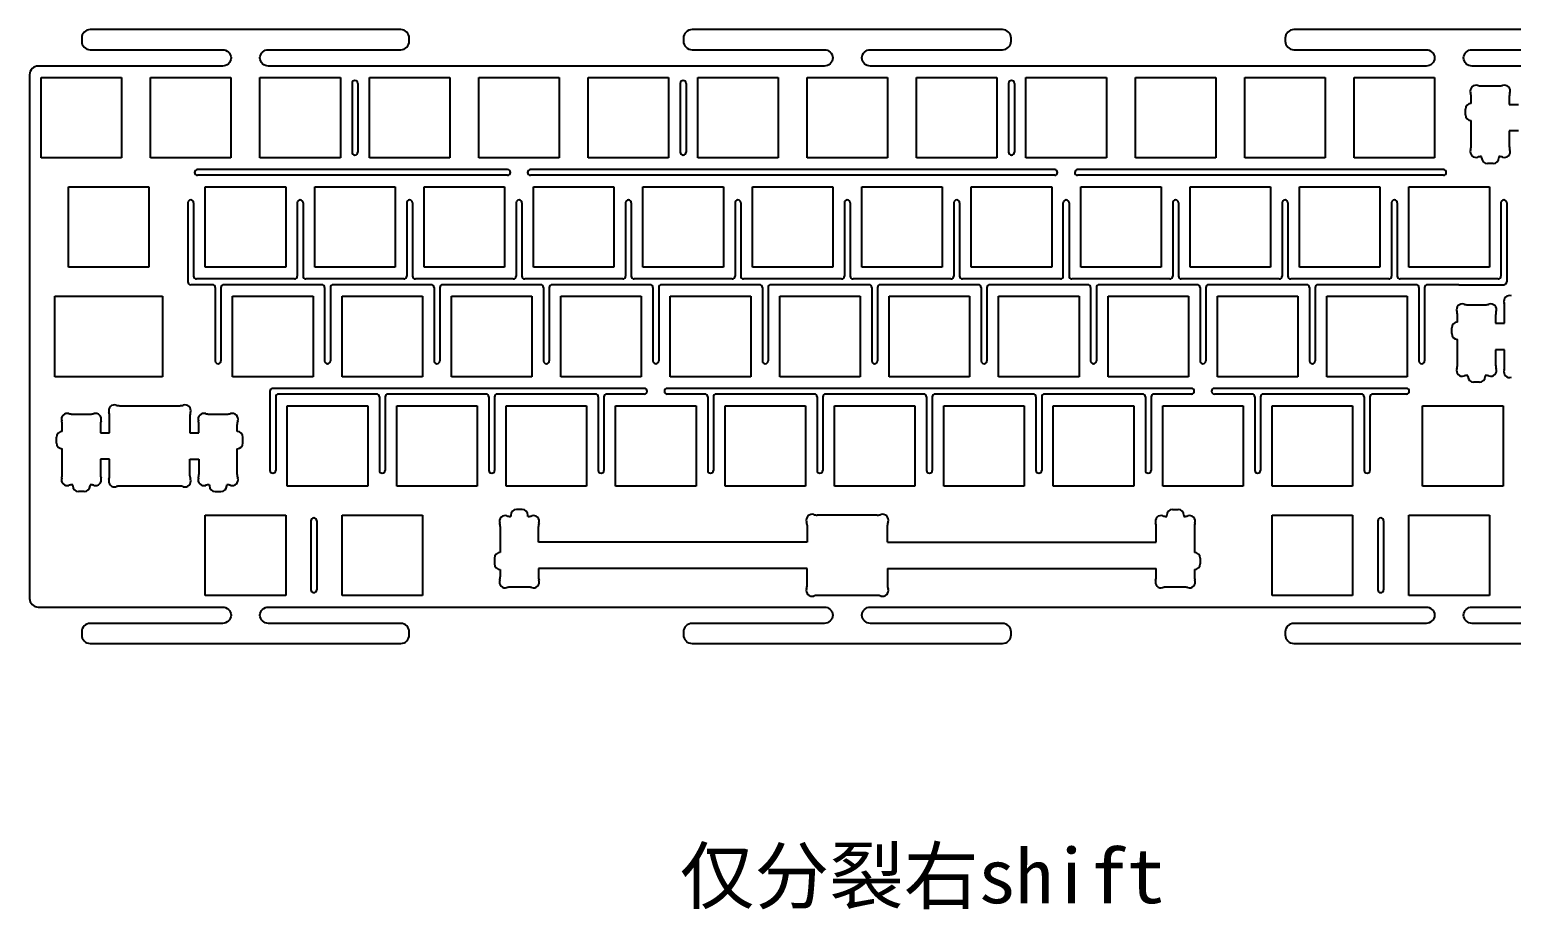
# Model space of a CAD drawing. Header units: millimetres. Extents: x 129 to 1846, y -253 to 443.
# Drawn here: x 637.5 to 895.4, y 280.1 to 433.4 of the extents above; entities that cross this region are included whole.
import ezdxf

# ---------------------------------------------------------------- set-up
doc = ezdxf.new("R2010")
doc.units = ezdxf.units.MM
doc.layers.add('BoardOutLine', color=6, linetype='Continuous', true_color=0xff00ff)
for name, color, linetype in [('SUIT-00-06_PBL7', 7, 'Continuous'), ('上壳', 10, 'Continuous'), ('图层1', 14, 'Continuous')]:
    doc.layers.add(name, color=color, linetype=linetype)

msp = doc.modelspace()

# ---------------------------------------------------------------- linework, layer by layer
at = {"color": 0}
for p, q in [((639.46, 425.01), (653.46, 425.01)), ((639.46, 411.01), (639.46, 425.01)), ((653.46, 425.01), (653.46, 411.01)), ((658.51, 425.01), (672.51, 425.01)), ((658.51, 411.01), (658.51, 425.01)), ((672.51, 425.01), (672.51, 411.01)), ((677.56, 425.01), (691.56, 425.01)), ((677.56, 411.01), (677.56, 425.01)), ((691.56, 425.01), (691.56, 411.01)), ((696.61, 425.01), (710.61, 425.01)), ((696.61, 411.01), (696.61, 425.01)), ((710.61, 425.01), (710.61, 411.01)), ((715.66, 425.01), (729.66, 425.01)), ((715.66, 411.01), (715.66, 425.01)), ((729.66, 425.01), (729.66, 411.01)), ((734.71, 425.01), (748.71, 425.01)), ((734.71, 411.01), (734.71, 425.01)), ((748.71, 425.01), (748.71, 411.01)), ((753.76, 425.01), (767.76, 425.01)), ((753.76, 411.01), (753.76, 425.01)), ((767.76, 425.01), (767.76, 411.01)), ((772.81, 425.01), (786.81, 425.01)), ((772.81, 411.01), (772.81, 425.01)), ((786.81, 425.01), (786.81, 411.01)), ((791.86, 425.01), (805.86, 425.01)), ((791.86, 411.01), (791.86, 425.01)), ((805.86, 425.01), (805.86, 411.01)), ((810.91, 425.01), (824.91, 425.01)), ((810.91, 411.01), (810.91, 425.01)), ((824.91, 425.01), (824.91, 411.01)), ((829.96, 425.01), (843.96, 425.01)), ((829.96, 411.01), (829.96, 425.01)), ((843.96, 425.01), (843.96, 411.01)), ((849.01, 425.01), (863.01, 425.01)), ((849.01, 411.01), (849.01, 425.01)), ((863.01, 425.01), (863.01, 411.01)), ((868.06, 425.01), (882.06, 425.01)), ((868.06, 411.01), (868.06, 425.01)), ((882.06, 425.01), (882.06, 411.01)), ((653.46, 411.01), (639.46, 411.01)), ((672.51, 411.01), (658.51, 411.01)), ((691.56, 411.01), (677.56, 411.01)), ((710.61, 411.01), (696.61, 411.01)), ((729.66, 411.01), (715.66, 411.01)), ((748.71, 411.01), (734.71, 411.01)), ((767.76, 411.01), (753.76, 411.01)), ((786.81, 411.01), (772.81, 411.01)), ((805.86, 411.01), (791.86, 411.01)), ((824.91, 411.01), (810.91, 411.01)), ((843.96, 411.01), (829.96, 411.01)), ((863.01, 411.01), (849.01, 411.01)), ((882.06, 411.01), (868.06, 411.01)), ((644.22, 405.96), (658.22, 405.96)), ((644.22, 391.96), (644.22, 405.96)), ((658.22, 405.96), (658.22, 391.96)), ((668.04, 405.96), (682.04, 405.96)), ((668.04, 391.96), (668.04, 405.96)), ((682.04, 405.96), (682.04, 391.96)), ((687.09, 405.96), (701.09, 405.96)), ((687.09, 391.96), (687.09, 405.96)), ((701.09, 405.96), (701.09, 391.96)), ((706.14, 405.96), (720.14, 405.96)), ((706.14, 391.96), (706.14, 405.96)), ((720.14, 405.96), (720.14, 391.96)), ((725.19, 405.96), (739.19, 405.96)), ((725.19, 391.96), (725.19, 405.96)), ((739.19, 405.96), (739.19, 391.96)), ((744.24, 405.96), (758.24, 405.96)), ((744.24, 391.96), (744.24, 405.96)), ((758.24, 405.96), (758.24, 391.96)), ((763.29, 405.96), (777.29, 405.96)), ((763.29, 391.96), (763.29, 405.96)), ((777.29, 405.96), (777.29, 391.96)), ((782.34, 405.96), (796.34, 405.96)), ((782.34, 391.96), (782.34, 405.96)), ((796.34, 405.96), (796.34, 391.96)), ((801.39, 405.96), (815.39, 405.96)), ((801.39, 391.96), (801.39, 405.96)), ((815.39, 405.96), (815.39, 391.96)), ((820.44, 405.96), (834.44, 405.96)), ((820.44, 391.96), (820.44, 405.96)), ((834.44, 405.96), (834.44, 391.96)), ((839.49, 405.96), (853.49, 405.96)), ((839.49, 391.96), (839.49, 405.96)), ((853.49, 405.96), (853.49, 391.96)), ((858.54, 405.96), (872.54, 405.96)), ((858.54, 391.96), (858.54, 405.96)), ((872.54, 405.96), (872.54, 391.96)), ((877.59, 405.96), (891.59, 405.96)), ((877.59, 391.96), (877.59, 405.96)), ((891.59, 405.96), (891.59, 391.96)), ((658.22, 391.96), (644.22, 391.96)), ((682.04, 391.96), (668.04, 391.96)), ((701.09, 391.96), (687.09, 391.96)), ((720.14, 391.96), (706.14, 391.96)), ((739.19, 391.96), (725.19, 391.96)), ((758.24, 391.96), (744.24, 391.96)), ((777.29, 391.96), (763.29, 391.96)), ((796.34, 391.96), (782.34, 391.96)), ((815.39, 391.96), (801.39, 391.96)), ((834.44, 391.96), (820.44, 391.96)), ((853.49, 391.96), (839.49, 391.96)), ((872.54, 391.96), (858.54, 391.96)), ((891.59, 391.96), (877.59, 391.96)), ((672.8, 386.91), (686.8, 386.91)), ((672.8, 372.91), (672.8, 386.91)), ((686.8, 386.91), (686.8, 372.91)), ((691.85, 386.91), (705.85, 386.91)), ((691.85, 372.91), (691.85, 386.91)), ((705.85, 386.91), (705.85, 372.91)), ((710.9, 386.91), (724.9, 386.91)), ((710.9, 372.91), (710.9, 386.91)), ((724.9, 386.91), (724.9, 372.91)), ((729.95, 386.91), (743.95, 386.91)), ((729.95, 372.91), (729.95, 386.91)), ((743.95, 386.91), (743.95, 372.91)), ((749, 386.91), (763, 386.91)), ((749, 372.91), (749, 386.91)), ((763, 386.91), (763, 372.91)), ((768.05, 386.91), (782.05, 386.91)), ((768.05, 372.91), (768.05, 386.91)), ((782.05, 386.91), (782.05, 372.91)), ((787.1, 386.91), (801.1, 386.91)), ((787.1, 372.91), (787.1, 386.91)), ((801.1, 386.91), (801.1, 372.91)), ((806.15, 386.91), (820.15, 386.91)), ((806.15, 372.91), (806.15, 386.91)), ((820.15, 386.91), (820.15, 372.91)), ((825.2, 386.91), (839.2, 386.91)), ((825.2, 372.91), (825.2, 386.91)), ((839.2, 386.91), (839.2, 372.91)), ((844.25, 386.91), (858.25, 386.91)), ((844.25, 372.91), (844.25, 386.91)), ((858.25, 386.91), (858.25, 372.91)), ((863.3, 386.91), (877.3, 386.91)), ((863.3, 372.91), (863.3, 386.91)), ((877.3, 386.91), (877.3, 372.91)), ((686.8, 372.91), (672.8, 372.91)), ((705.85, 372.91), (691.85, 372.91)), ((724.9, 372.91), (710.9, 372.91)), ((743.95, 372.91), (729.95, 372.91)), ((763, 372.91), (749, 372.91)), ((782.05, 372.91), (768.05, 372.91)), ((801.1, 372.91), (787.1, 372.91)), ((820.15, 372.91), (806.15, 372.91)), ((839.2, 372.91), (825.2, 372.91)), ((858.25, 372.91), (844.25, 372.91)), ((877.3, 372.91), (863.3, 372.91)), ((682.32, 367.86), (696.32, 367.86)), ((682.32, 353.86), (682.32, 367.86)), ((696.32, 367.86), (696.32, 353.86)), ((701.37, 367.86), (715.37, 367.86)), ((701.37, 353.86), (701.37, 367.86)), ((715.37, 367.86), (715.37, 353.86)), ((720.42, 367.86), (734.42, 367.86)), ((720.42, 353.86), (720.42, 367.86)), ((734.42, 367.86), (734.42, 353.86)), ((739.47, 367.86), (753.47, 367.86)), ((739.47, 353.86), (739.47, 367.86)), ((753.47, 367.86), (753.47, 353.86)), ((758.52, 367.86), (772.52, 367.86)), ((758.52, 353.86), (758.52, 367.86)), ((772.52, 367.86), (772.52, 353.86)), ((777.57, 367.86), (791.57, 367.86)), ((777.57, 353.86), (777.57, 367.86)), ((791.57, 367.86), (791.57, 353.86)), ((796.62, 367.86), (810.62, 367.86)), ((796.62, 353.86), (796.62, 367.86)), ((810.62, 367.86), (810.62, 353.86)), ((815.67, 367.86), (829.67, 367.86)), ((815.67, 353.86), (815.67, 367.86)), ((829.67, 367.86), (829.67, 353.86)), ((834.72, 367.86), (848.72, 367.86)), ((834.72, 353.86), (834.72, 367.86)), ((848.72, 367.86), (848.72, 353.86)), ((853.77, 367.86), (867.77, 367.86)), ((853.77, 353.86), (853.77, 367.86)), ((867.77, 367.86), (867.77, 353.86)), ((879.97, 367.86), (893.97, 367.86)), ((879.97, 353.86), (879.97, 367.86)), ((893.97, 367.86), (893.97, 353.86)), ((696.32, 353.86), (682.32, 353.86)), ((715.37, 353.86), (701.37, 353.86)), ((734.42, 353.86), (720.42, 353.86)), ((753.47, 353.86), (739.47, 353.86)), ((772.52, 353.86), (758.52, 353.86)), ((791.57, 353.86), (777.57, 353.86)), ((810.62, 353.86), (796.62, 353.86)), ((829.67, 353.86), (815.67, 353.86)), ((848.72, 353.86), (834.72, 353.86)), ((867.77, 353.86), (853.77, 353.86)), ((893.97, 353.86), (879.97, 353.86)), ((668.04, 348.81), (682.04, 348.81)), ((668.04, 334.81), (668.04, 348.81)), ((682.04, 348.81), (682.04, 334.81)), ((691.85, 348.81), (705.85, 348.81)), ((691.85, 334.81), (691.85, 348.81)), ((705.85, 348.81), (705.85, 334.81)), ((853.77, 348.81), (867.77, 348.81)), ((853.77, 334.81), (853.77, 348.81)), ((867.77, 348.81), (867.77, 334.81)), ((877.59, 348.81), (891.59, 348.81)), ((877.59, 334.81), (877.59, 348.81)), ((891.59, 348.81), (891.59, 334.81)), ((682.04, 334.81), (668.04, 334.81)), ((705.85, 334.81), (691.85, 334.81)), ((867.77, 334.81), (853.77, 334.81)), ((891.59, 334.81), (877.59, 334.81))]:
    msp.add_line(p, q, dxfattribs=at)
at = {"linetype": 'Continuous'}
for points in [[(911.6, 433.36), (857.56, 433.36, 0.414214), (856.06, 431.86), (856.06, 431.36, 0.414214), (857.56, 429.86), (880.56, 429.86, -0.399638), (882.06, 428.43, -0.399638), (880.56, 427.01), (783.83, 427.01, -0.399638), (782.33, 428.43, -0.399638), (783.83, 429.86), (806.83, 429.86, 0.414214), (808.33, 431.36), (808.33, 431.86, 0.414214), (806.83, 433.36), (752.79, 433.36, 0.414214), (751.29, 431.86), (751.29, 431.36, 0.414214), (752.79, 429.86), (775.79, 429.86, -0.399638), (777.29, 428.43, -0.399638), (775.79, 427.01), (679.06, 427.01, -0.399638), (677.56, 428.43, -0.399638), (679.06, 429.86), (702.06, 429.86, 0.414214), (703.56, 431.36), (703.56, 431.86, 0.414214), (702.06, 433.36), (648.02, 433.36, 0.414214), (646.52, 431.86), (646.52, 431.36, 0.414214), (648.02, 429.86), (671.02, 429.86, -0.399638), (672.52, 428.43, -0.399638), (671.02, 427.01), (638.96, 427.01, 0.414214), (637.46, 425.51)], [(920.66, 427.01), (888.6, 427.01, -0.399638), (887.1, 428.43, -0.399638), (888.6, 429.86), (911.6, 429.86, 0.414214)], [(637.46, 425.51), (637.46, 334.3, 0.414214), (638.96, 332.8), (671.02, 332.8, -0.399638), (672.52, 331.38, -0.399638), (671.02, 329.95), (648.02, 329.95, 0.414214), (646.52, 328.45), (646.52, 327.95, 0.414214), (648.02, 326.45), (702.06, 326.45, 0.414214), (703.56, 327.95), (703.56, 328.45, 0.414214), (702.06, 329.95), (679.06, 329.95, -0.399638), (677.56, 331.38, -0.399638), (679.06, 332.8), (775.79, 332.8, -0.399638), (777.29, 331.38, -0.399638), (775.79, 329.95), (752.79, 329.95, 0.414214), (751.29, 328.45), (751.29, 327.95, 0.414214), (752.79, 326.45), (806.83, 326.45, 0.414214), (808.33, 327.95), (808.33, 328.45, 0.414214), (806.83, 329.95), (783.83, 329.95, -0.399638), (782.33, 331.38, -0.399638), (783.83, 332.8), (880.56, 332.8, -0.399638), (882.06, 331.38, -0.399638), (880.56, 329.95), (857.56, 329.95, 0.414214), (856.06, 328.45), (856.06, 327.95, 0.414214), (857.56, 326.45), (911.6, 326.45, 0.414214)], [(911.6, 329.95), (888.6, 329.95, -0.399638), (887.1, 331.38, -0.399638), (888.6, 332.8), (920.66, 332.8, 0.414214)]]:
    msp.add_lwpolyline(points, format="xyb", dxfattribs=at)
at = {"layer": 'BoardOutLine'}
for p, q in [((693.59, 424), (693.59, 412.01)), ((694.59, 424), (694.59, 412.01)), ((750.73, 424), (750.73, 412.01)), ((751.73, 424), (751.73, 412.01)), ((807.89, 424), (807.89, 412.01)), ((808.89, 424), (808.89, 412.01)), ((686.44, 347.81), (686.44, 335.81)), ((687.44, 347.81), (687.44, 335.81)), ((872.18, 347.81), (872.18, 335.81)), ((873.18, 347.81), (873.18, 335.81))]:
    msp.add_line(p, q, dxfattribs=at)
for centre, start, end in [((694.09, 424), 0, 180), ((751.23, 424), 0, 180), ((808.39, 424), 0, 180), ((694.09, 412.01), 180, 0), ((751.23, 412.01), 180, 0), ((808.39, 412.01), 180, 0), ((686.94, 347.81), 0, 180), ((872.68, 347.81), 0, 180), ((686.94, 335.81), 180, 0), ((872.68, 335.81), 180, 0)]:
    msp.add_arc(centre, 0.5, start, end, dxfattribs=at)
at = {"layer": 'SUIT-00-06_PBL7', "color": 7, "linetype": 'Continuous'}
for p, q in [((641.84, 372.91), (641.84, 386.91)), ((641.84, 386.91), (660.61, 386.91)), ((660.61, 386.91), (660.61, 372.91)), ((660.61, 372.91), (641.84, 372.91))]:
    msp.add_line(p, q, dxfattribs=at)
at = {"layer": '上壳'}
for p, q in [((890.19, 423.54), (893.28, 423.54)), ((888.41, 420.51), (888.41, 421.76)), ((895.06, 421.76), (895.06, 420.31)), ((887.41, 418.51), (887.41, 419.51)), ((895.06, 420.31), (896.64, 420.31)), ((888.41, 413.01), (888.41, 417.51)), ((896.64, 415.71), (895.06, 415.71)), ((895.06, 415.71), (895.06, 413.01)), ((890.24, 411.24), (890.19, 411.24)), ((890.24, 411.04), (890.24, 411.24)), ((893.28, 411.24), (893.24, 411.24)), ((893.24, 411.24), (893.24, 411.04)), ((720.66, 408.98), (666.68, 408.98)), ((720.66, 407.98), (666.68, 407.98)), ((721.16, 408.48), (721.16, 408.48)), ((724.16, 408.48), (724.16, 408.48)), ((815.91, 408.98), (724.66, 408.98)), ((815.91, 407.98), (724.66, 407.98)), ((816.41, 408.48), (816.41, 408.48)), ((819.41, 408.48), (819.41, 408.48)), ((883.59, 408.98), (819.91, 408.98)), ((883.59, 407.98), (819.91, 407.98)), ((892.24, 410.04), (891.24, 410.04)), ((665.01, 403.21), (665.01, 389.43)), ((666.01, 403.21), (666.01, 390.43)), ((684.06, 403.21), (684.06, 390.43)), ((685.06, 403.21), (685.06, 390.43)), ((703.11, 403.21), (703.11, 390.43)), ((704.11, 403.21), (704.11, 390.43)), ((722.16, 403.21), (722.16, 390.43)), ((723.16, 403.21), (723.16, 390.43)), ((741.21, 403.21), (741.21, 390.43)), ((742.21, 403.21), (742.21, 390.43)), ((760.26, 403.21), (760.26, 390.43)), ((761.26, 403.21), (761.26, 390.43)), ((779.31, 403.21), (779.31, 390.43)), ((780.31, 403.21), (780.31, 390.43)), ((798.36, 403.21), (798.36, 390.43)), ((799.36, 403.21), (799.36, 390.43)), ((817.41, 390.43), (817.41, 403.21)), ((818.41, 403.21), (818.41, 390.43)), ((836.46, 403.21), (836.46, 390.43)), ((837.46, 403.21), (837.46, 390.43)), ((855.51, 403.21), (855.51, 390.43)), ((856.51, 403.21), (856.51, 390.43)), ((874.56, 403.21), (874.56, 390.43)), ((875.56, 403.21), (875.56, 390.43)), ((893.61, 403.21), (893.61, 390.43)), ((894.61, 403.21), (894.61, 389.43)), ((683.56, 389.93), (666.51, 389.93)), ((702.61, 389.93), (685.56, 389.93)), ((721.66, 389.93), (704.61, 389.93)), ((740.71, 389.93), (723.66, 389.93)), ((759.76, 389.93), (742.71, 389.93)), ((778.81, 389.93), (761.76, 389.93)), ((797.86, 389.93), (780.81, 389.93)), ((816.91, 389.93), (799.86, 389.93)), ((835.96, 389.93), (818.91, 389.93)), ((855.01, 389.93), (837.96, 389.93)), ((874.06, 389.93), (857.01, 389.93)), ((893.11, 389.93), (876.06, 389.93)), ((669.27, 388.93), (665.51, 388.93)), ((669.77, 388.43), (669.77, 375.65)), ((670.77, 388.43), (670.77, 375.65)), ((688.32, 388.93), (671.27, 388.93)), ((688.82, 388.43), (688.82, 375.65)), ((689.82, 388.43), (689.82, 375.65)), ((707.37, 388.93), (690.32, 388.93)), ((707.87, 388.43), (707.87, 375.65)), ((708.87, 388.43), (708.87, 375.65)), ((726.42, 388.93), (709.37, 388.93)), ((726.92, 388.43), (726.92, 375.65)), ((727.92, 388.43), (727.92, 375.65)), ((745.47, 388.93), (728.42, 388.93)), ((745.97, 388.43), (745.97, 375.65)), ((746.97, 388.43), (746.97, 375.65)), ((764.52, 388.93), (747.47, 388.93)), ((765.02, 388.43), (765.02, 375.65)), ((766.02, 388.43), (766.02, 375.65)), ((783.57, 388.93), (766.52, 388.93)), ((784.07, 388.43), (784.07, 375.65)), ((785.07, 388.43), (785.07, 375.65)), ((802.62, 388.93), (785.57, 388.93)), ((803.12, 388.43), (803.12, 375.65)), ((804.12, 388.43), (804.12, 375.65)), ((821.67, 388.93), (804.62, 388.93)), ((822.17, 388.43), (822.17, 375.65)), ((823.17, 388.43), (823.17, 375.65)), ((840.72, 388.93), (823.67, 388.93)), ((841.22, 388.43), (841.22, 375.65)), ((842.22, 388.43), (842.22, 375.65)), ((859.77, 388.93), (842.72, 388.93)), ((860.27, 388.43), (860.27, 375.65)), ((861.27, 388.43), (861.27, 375.65)), ((878.82, 388.93), (861.77, 388.93)), ((879.32, 388.43), (879.32, 375.65)), ((880.32, 388.43), (880.32, 375.65)), ((886.27, 388.93), (880.82, 388.93)), ((886.26, 388.93), (887.51, 388.93)), ((887.51, 388.93), (894.11, 388.93)), ((894.11, 388.93), (894.11, 388.93)), ((887.81, 385.44), (890.9, 385.44)), ((894.25, 382.21), (894.25, 385.13)), ((886.03, 382.41), (886.03, 383.66)), ((892.68, 383.66), (892.68, 382.21)), ((892.68, 382.21), (894.25, 382.21)), ((885.03, 380.41), (885.03, 381.41)), ((886.03, 374.92), (886.03, 379.41)), ((894.25, 377.61), (892.68, 377.61)), ((892.68, 377.61), (892.68, 374.92)), ((894.25, 374.69), (894.25, 377.61)), ((887.85, 373.14), (887.81, 373.14)), ((887.85, 372.94), (887.85, 373.14)), ((889.85, 371.94), (888.85, 371.94)), ((890.9, 373.14), (890.85, 373.14)), ((890.85, 373.14), (890.85, 372.94)), ((679.3, 370.38), (679.3, 356.6)), ((744.47, 370.88), (679.8, 370.88)), ((680.3, 369.38), (680.3, 356.6)), ((697.85, 369.88), (680.8, 369.88)), ((698.35, 369.38), (698.35, 356.6)), ((699.35, 369.38), (699.35, 356.6)), ((716.9, 369.88), (699.85, 369.88)), ((717.4, 369.38), (717.4, 356.6)), ((718.4, 369.38), (718.4, 356.6)), ((735.95, 369.88), (718.9, 369.88)), ((736.45, 369.38), (736.45, 356.6)), ((737.45, 369.38), (737.45, 356.6)), ((744.47, 369.88), (737.95, 369.88)), ((744.97, 370.38), (744.97, 370.38)), ((747.97, 370.38), (747.97, 370.38)), ((839.72, 370.88), (748.47, 370.88)), ((755, 369.88), (748.47, 369.88)), ((755.5, 369.38), (755.5, 356.6)), ((756.5, 369.38), (756.5, 356.6)), ((774.05, 369.88), (757, 369.88)), ((774.55, 369.38), (774.55, 356.6)), ((775.55, 369.38), (775.55, 356.6)), ((793.1, 369.88), (776.05, 369.88)), ((793.6, 369.38), (793.6, 356.6)), ((794.6, 369.38), (794.6, 356.6)), ((812.15, 369.88), (795.1, 369.88)), ((812.65, 369.38), (812.65, 356.6)), ((813.65, 369.38), (813.65, 356.6)), ((831.2, 369.88), (814.15, 369.88)), ((831.7, 369.38), (831.7, 356.6)), ((832.7, 369.38), (832.7, 356.6)), ((839.72, 369.88), (833.2, 369.88)), ((840.22, 370.38), (840.22, 370.38)), ((843.22, 370.38), (843.22, 370.38)), ((877.14, 370.88), (843.72, 370.88)), ((850.25, 369.88), (843.72, 369.88)), ((850.75, 369.38), (850.75, 356.6)), ((851.75, 369.38), (851.75, 356.6)), ((869.3, 369.88), (852.25, 369.88)), ((869.8, 369.38), (869.8, 356.6)), ((870.8, 369.38), (870.8, 356.6)), ((877.14, 369.88), (871.3, 369.88)), ((644.92, 366.39), (648.01, 366.39)), ((653.15, 367.86), (663.59, 367.86)), ((668.72, 366.39), (671.81, 366.39)), ((643.14, 363.36), (643.14, 364.61)), ((649.79, 364.61), (649.79, 363.16)), ((651.37, 363.16), (651.37, 366.08)), ((665.37, 366.08), (665.37, 363.16)), ((666.94, 363.16), (666.94, 364.61)), ((673.59, 363.36), (673.59, 364.61)), ((642.14, 361.36), (642.14, 362.36)), ((649.79, 363.16), (651.37, 363.16)), ((665.37, 363.16), (666.94, 363.16)), ((674.59, 361.36), (674.59, 362.36)), ((643.14, 355.87), (643.14, 360.36)), ((673.59, 355.87), (673.59, 360.36)), ((651.37, 358.56), (649.79, 358.56)), ((649.79, 358.56), (649.79, 355.87)), ((651.37, 355.64), (651.37, 358.56)), ((665.37, 355.64), (665.37, 358.56)), ((665.37, 358.56), (666.94, 358.56)), ((666.94, 358.56), (666.94, 355.87)), ((644.97, 354.09), (644.92, 354.09)), ((644.97, 353.89), (644.97, 354.09)), ((648.01, 354.09), (647.97, 354.09)), ((647.97, 354.09), (647.97, 353.89)), ((663.59, 353.86), (653.15, 353.86)), ((668.72, 354.09), (668.77, 354.09)), ((668.77, 354.09), (668.77, 353.89)), ((671.77, 353.89), (671.77, 354.09)), ((671.77, 354.09), (671.81, 354.09)), ((646.97, 352.89), (645.97, 352.89)), ((669.77, 352.89), (670.77, 352.89)), ((721.21, 348.58), (721.17, 348.58)), ((721.21, 348.78), (721.21, 348.58)), ((723.21, 349.78), (722.21, 349.78)), ((724.21, 348.58), (724.21, 348.78)), ((724.26, 348.58), (724.21, 348.58)), ((785.03, 348.81), (774.59, 348.81)), ((835.37, 348.58), (835.41, 348.58)), ((835.41, 348.58), (835.41, 348.78)), ((836.41, 349.78), (837.41, 349.78)), ((838.41, 348.78), (838.41, 348.58)), ((838.41, 348.58), (838.46, 348.58)), ((719.39, 346.8), (719.39, 342.31)), ((726.04, 344.11), (726.04, 346.8)), ((772.81, 347.03), (772.81, 344.11)), ((786.81, 344.11), (786.81, 347.03)), ((833.59, 344.11), (833.59, 346.8)), ((840.24, 346.8), (840.24, 342.31)), ((718.39, 341.31), (718.39, 340.31)), ((841.24, 341.31), (841.24, 340.31)), ((719.39, 339.31), (719.39, 338.06)), ((726.04, 339.51), (726.04, 338.06)), ((772.81, 336.59), (772.81, 339.51)), ((786.81, 339.51), (786.81, 336.59)), ((833.59, 338.06), (833.59, 339.51)), ((840.24, 339.31), (840.24, 338.06)), ((724.26, 336.28), (721.17, 336.28)), ((838.46, 336.28), (835.37, 336.28)), ((785.03, 334.81), (774.59, 334.81))]:
    msp.add_line(p, q, dxfattribs=at)
for centre, radius, start, end in [((889.27, 422.68), 1, 72.0237, 197.9763), ((890.19, 425.54), 2, 252.0237, 270), ((893.28, 425.54), 2, 270, 287.9763), ((894.21, 422.68), 1, 342.0237, 107.9763), ((888.41, 419.51), 1, 90, 180), ((886.41, 421.76), 2, 0, 17.9763), ((897.06, 421.76), 2, 162.0237, 180), ((888.41, 418.51), 1, 180, 270), ((886.41, 413.01), 2, 342.0237, 360), ((897.06, 413.01), 2, 180, 197.9763), ((889.27, 412.09), 1, 162.0237, 287.9763), ((890.19, 409.24), 2, 90, 107.9763), ((891.24, 411.04), 1, 180, 270), ((892.24, 411.04), 1, 270, 0), ((893.28, 409.24), 2, 72.0237, 90), ((894.21, 412.09), 1, 252.0237, 17.9763), ((666.68, 408.48), 0.5, 90, 270), ((720.66, 408.48), 0.5, 270, 89.7719), ((724.66, 408.48), 0.5, 90, 269.8631), ((815.91, 408.48), 0.5, 270, 89.7719), ((819.91, 408.48), 0.5, 90, 269.8631), ((883.59, 408.48), 0.5, 270, 90), ((665.51, 403.21), 0.5, 0, 180), ((684.56, 403.21), 0.5, 0, 180), ((703.61, 403.21), 0.5, 0, 180), ((722.66, 403.21), 0.5, 0, 180), ((741.71, 403.21), 0.5, 0, 180), ((760.76, 403.21), 0.5, 0, 180), ((779.81, 403.21), 0.5, 0, 180), ((798.86, 403.21), 0.5, 0, 180), ((817.91, 403.21), 0.5, 0, 180), ((836.96, 403.21), 0.5, 0, 180), ((856.01, 403.21), 0.5, 0, 180), ((875.06, 403.21), 0.5, 0, 180), ((894.11, 403.21), 0.5, 0, 180), ((666.51, 390.43), 0.5, 180, 270), ((683.56, 390.43), 0.5, 270, 0), ((685.56, 390.43), 0.5, 180, 270), ((702.61, 390.43), 0.5, 270, 0), ((704.61, 390.43), 0.5, 180, 270), ((721.66, 390.43), 0.5, 270, 0), ((723.66, 390.43), 0.5, 180, 270), ((740.71, 390.43), 0.5, 270, 0), ((742.71, 390.43), 0.5, 180, 270), ((759.76, 390.43), 0.5, 270, 0), ((761.76, 390.43), 0.5, 180, 270), ((778.81, 390.43), 0.5, 270, 0), ((780.81, 390.43), 0.5, 180, 270), ((797.86, 390.43), 0.5, 270, 0), ((799.86, 390.43), 0.5, 180, 270), ((816.91, 390.43), 0.5, 270, 0), ((818.91, 390.43), 0.5, 180, 270), ((835.96, 390.43), 0.5, 270, 0), ((837.96, 390.43), 0.5, 180, 270), ((855.01, 390.43), 0.5, 270, 0), ((857.01, 390.43), 0.5, 180, 270), ((874.06, 390.43), 0.5, 270, 0), ((876.06, 390.43), 0.5, 180, 270), ((893.11, 390.43), 0.5, 270, 0), ((665.51, 389.43), 0.5, 180, 270), ((669.27, 388.43), 0.5, 0, 90), ((671.27, 388.43), 0.5, 90, 180), ((688.32, 388.43), 0.5, 0, 90), ((690.32, 388.43), 0.5, 90, 180), ((707.37, 388.43), 0.5, 0, 90), ((709.37, 388.43), 0.5, 90, 180), ((726.42, 388.43), 0.5, 0, 90), ((728.42, 388.43), 0.5, 90, 180), ((745.47, 388.43), 0.5, 0, 90), ((747.47, 388.43), 0.5, 90, 180), ((764.52, 388.43), 0.5, 0, 90), ((766.52, 388.43), 0.5, 90, 180), ((783.57, 388.43), 0.5, 0, 90), ((785.57, 388.43), 0.5, 90, 180), ((802.62, 388.43), 0.5, 0, 90), ((804.62, 388.43), 0.5, 90, 180), ((821.67, 388.43), 0.5, 0, 90), ((823.67, 388.43), 0.5, 90, 180), ((840.72, 388.43), 0.5, 0, 90), ((842.72, 388.43), 0.5, 90, 180), ((859.77, 388.43), 0.5, 0, 90), ((861.77, 388.43), 0.5, 90, 180), ((878.82, 388.43), 0.5, 0, 90), ((880.82, 388.43), 0.5, 90, 180), ((889.34, 387.16), 3.55, 150.0908, 150.1264), ((889.34, 387.16), 3.55, 29.8736, 29.9092), ((894.11, 387.93), 1, 90, 90), ((894.11, 389.43), 0.5, 270, 0), ((895.11, 386.05), 1, 72.0237, 197.9763), ((886.88, 384.58), 1, 72.0237, 197.9763), ((887.81, 387.44), 2, 252.0237, 270), ((890.9, 387.44), 2, 270, 287.9763), ((891.83, 384.58), 1, 342.0237, 107.9763), ((892.25, 385.13), 2, 360, 17.9763), ((886.03, 381.41), 1, 90, 180), ((884.03, 383.66), 2, 0, 17.9763), ((894.68, 383.66), 2, 162.0237, 180), ((886.03, 380.41), 1, 180, 270), ((670.27, 375.65), 0.5, 180, 0), ((689.32, 375.65), 0.5, 180, 0), ((708.37, 375.65), 0.5, 180, 0), ((727.42, 375.65), 0.5, 180, 0), ((746.47, 375.65), 0.5, 180, 0), ((765.52, 375.65), 0.5, 180, 0), ((784.57, 375.65), 0.5, 180, 0), ((803.62, 375.65), 0.5, 180, 0), ((822.67, 375.65), 0.5, 180, 0), ((841.72, 375.65), 0.5, 180, 0), ((860.77, 375.65), 0.5, 180, 0), ((879.82, 375.65), 0.5, 180, 0), ((886.88, 373.99), 1, 162.0237, 287.9763), ((884.03, 374.92), 2, 342.0237, 360), ((891.83, 373.99), 1, 252.0237, 17.9763), ((894.68, 374.92), 2, 180, 197.9763), ((895.11, 373.76), 1, 162.0237, 287.9763), ((892.25, 374.69), 2, 342.0237, 360), ((887.81, 371.14), 2, 90, 107.9763), ((888.85, 372.94), 1, 180, 270), ((889.85, 372.94), 1, 270, 0), ((890.9, 371.14), 2, 72.0237, 90), ((679.8, 370.38), 0.5, 90, 180), ((680.8, 369.38), 0.5, 90, 180), ((697.85, 369.38), 0.5, 0, 90), ((699.85, 369.38), 0.5, 90, 180), ((716.9, 369.38), 0.5, 0, 90), ((718.9, 369.38), 0.5, 90, 180), ((735.95, 369.38), 0.5, 0, 90), ((737.95, 369.38), 0.5, 90, 180), ((744.47, 370.38), 0.5, 270, 89.7719), ((748.47, 370.38), 0.5, 90, 269.8631), ((755, 369.38), 0.5, 0, 90), ((757, 369.38), 0.5, 90, 180), ((774.05, 369.38), 0.5, 0, 90), ((776.05, 369.38), 0.5, 90, 180), ((793.1, 369.38), 0.5, 0, 90), ((795.1, 369.38), 0.5, 90, 180), ((812.15, 369.38), 0.5, 0, 90), ((814.15, 369.38), 0.5, 90, 180), ((831.2, 369.38), 0.5, 0, 90), ((833.2, 369.38), 0.5, 90, 180), ((839.72, 370.38), 0.5, 270, 89.7719), ((843.72, 370.38), 0.5, 90, 269.8631), ((850.25, 369.38), 0.5, 0, 90), ((852.25, 369.38), 0.5, 90, 180), ((869.3, 369.38), 0.5, 0, 90), ((871.3, 369.38), 0.5, 90, 180), ((877.14, 370.38), 0.5, 270, 90), ((644, 365.53), 1, 72.0237, 197.9763), ((644.92, 368.39), 2, 252.0237, 270), ((648.01, 368.39), 2, 270, 287.9763), ((648.94, 365.53), 1, 342.0237, 107.9763), ((652.22, 367), 1, 72.0237, 197.9763), ((649.37, 366.08), 2, 360, 17.9763), ((653.15, 369.86), 2, 252.0237, 270), ((663.59, 369.86), 2, 270, 287.9763), ((664.51, 367), 1, 342.0237, 107.9763), ((667.37, 366.08), 2, 162.0237, 180), ((667.8, 365.53), 1, 72.0237, 197.9763), ((668.72, 368.39), 2, 252.0237, 270), ((671.81, 368.39), 2, 270, 287.9763), ((672.74, 365.53), 1, 342.0237, 107.9763), ((641.14, 364.61), 2, 0, 17.9763), ((651.79, 364.61), 2, 162.0237, 180), ((664.94, 364.61), 2, 0, 17.9763), ((675.59, 364.61), 2, 162.0237, 180), ((643.14, 362.36), 1, 90, 180), ((643.14, 361.36), 1, 180, 270), ((673.59, 362.36), 1, 0, 90), ((673.59, 361.36), 1, 270, 360), ((679.8, 356.6), 0.5, 180, 0), ((698.85, 356.6), 0.5, 180, 0), ((717.9, 356.6), 0.5, 180, 0), ((736.95, 356.6), 0.5, 180, 0), ((756, 356.6), 0.5, 180, 0), ((775.05, 356.6), 0.5, 180, 0), ((794.1, 356.6), 0.5, 180, 0), ((813.15, 356.6), 0.5, 180, 0), ((832.2, 356.6), 0.5, 180, 0), ((851.25, 356.6), 0.5, 180, 0), ((870.3, 356.6), 0.5, 180, 0), ((644, 354.94), 1, 162.0237, 287.9763), ((641.14, 355.87), 2, 342.0237, 360), ((644.92, 352.09), 2, 90, 107.9763), ((645.97, 353.89), 1, 180, 270), ((646.97, 353.89), 1, 270, 0), ((648.01, 352.09), 2, 72.0237, 90), ((648.94, 354.94), 1, 252.0237, 17.9763), ((651.79, 355.87), 2, 180, 197.9763), ((652.22, 354.71), 1, 162.0237, 287.9763), ((649.37, 355.64), 2, 342.0237, 360), ((653.15, 351.86), 2, 90, 107.9763), ((663.59, 351.86), 2, 72.0237, 90), ((664.51, 354.71), 1, 252.0237, 17.9763), ((667.37, 355.64), 2, 180, 197.9763), ((667.8, 354.94), 1, 162.0237, 287.9763), ((664.94, 355.87), 2, 342.0237, 0), ((668.72, 352.09), 2, 90, 107.9763), ((669.77, 353.89), 1, 180, 270), ((670.77, 353.89), 1, 270, 0), ((671.81, 352.09), 2, 72.0237, 90), ((672.74, 354.94), 1, 252.0237, 17.9763), ((675.59, 355.87), 2, 180, 197.9763), ((720.24, 347.72), 1, 72.0237, 197.9763), ((721.17, 350.58), 2, 252.0237, 270), ((722.21, 348.78), 1, 90, 180), ((723.21, 348.78), 1, 0, 90), ((724.26, 350.58), 2, 270, 287.9763), ((725.18, 347.72), 1, 342.0237, 107.9763), ((773.67, 347.95), 1, 72.0237, 197.9763), ((774.59, 350.81), 2, 252.0237, 270), ((785.03, 350.81), 2, 270, 287.9763), ((785.96, 347.95), 1, 342.0237, 107.9763), ((834.44, 347.72), 1, 72.0237, 197.9763), ((835.37, 350.58), 2, 252.0237, 270), ((836.41, 348.78), 1, 90, 180), ((837.41, 348.78), 1, 360, 90), ((838.46, 350.58), 2, 270, 287.9763), ((839.38, 347.72), 1, 342.0237, 107.9763), ((717.39, 346.8), 2, 0, 17.9763), ((728.04, 346.8), 2, 162.0237, 180), ((770.81, 347.03), 2, 0, 17.9763), ((788.81, 347.03), 2, 162.0237, 180), ((831.59, 346.8), 2, 0, 17.9763), ((842.24, 346.8), 2, 162.0237, 180), ((719.39, 341.31), 1, 90, 180), ((840.24, 341.31), 1, 0, 90), ((719.39, 340.31), 1, 180, 270), ((717.39, 338.06), 2, 342.0237, 0), ((728.04, 338.06), 2, 180, 197.9763), ((831.59, 338.06), 2, 342.0237, 360), ((840.24, 340.31), 1, 270, 0), ((842.24, 338.06), 2, 180, 197.9763), ((720.24, 337.13), 1, 162.0237, 287.9763), ((721.17, 334.28), 2, 90, 107.9763), ((724.26, 334.28), 2, 72.0237, 90), ((725.18, 337.13), 1, 252.0237, 17.9763), ((773.67, 335.66), 1, 162.0237, 287.9763), ((770.81, 336.59), 2, 342.0237, 0), ((785.96, 335.66), 1, 252.0237, 17.9763), ((788.81, 336.59), 2, 180, 197.9763), ((834.44, 337.13), 1, 162.0237, 287.9763), ((835.37, 334.28), 2, 90, 107.9763), ((838.46, 334.28), 2, 72.0237, 90), ((839.38, 337.13), 1, 252.0237, 17.9763), ((774.59, 332.81), 2, 90, 107.9763), ((785.03, 332.81), 2, 72.0237, 90)]:
    msp.add_arc(centre, radius, start, end, dxfattribs=at)
at = {"layer": '图层1', "linetype": 'Continuous'}
for p, q in [((772.81, 344.11), (726.04, 344.11)), ((786.81, 344.11), (833.59, 344.11)), ((772.81, 339.51), (726.04, 339.51)), ((786.81, 339.51), (833.59, 339.51))]:
    msp.add_line(p, q, dxfattribs=at)

# ---------------------------------------------------------------- texts
at = {"insert": (750.67, 290.74), "char_height": 9.5237, "attachment_point": 1}
msp.add_mtext_dynamic_manual_height_columns('{\\fSimSun|b0|i0|c134|p2;仅分裂右shift}', width=604.7601, gutter_width=47.62, heights=[0], dxfattribs=at)

doc.saveas('drawing.dxf')
